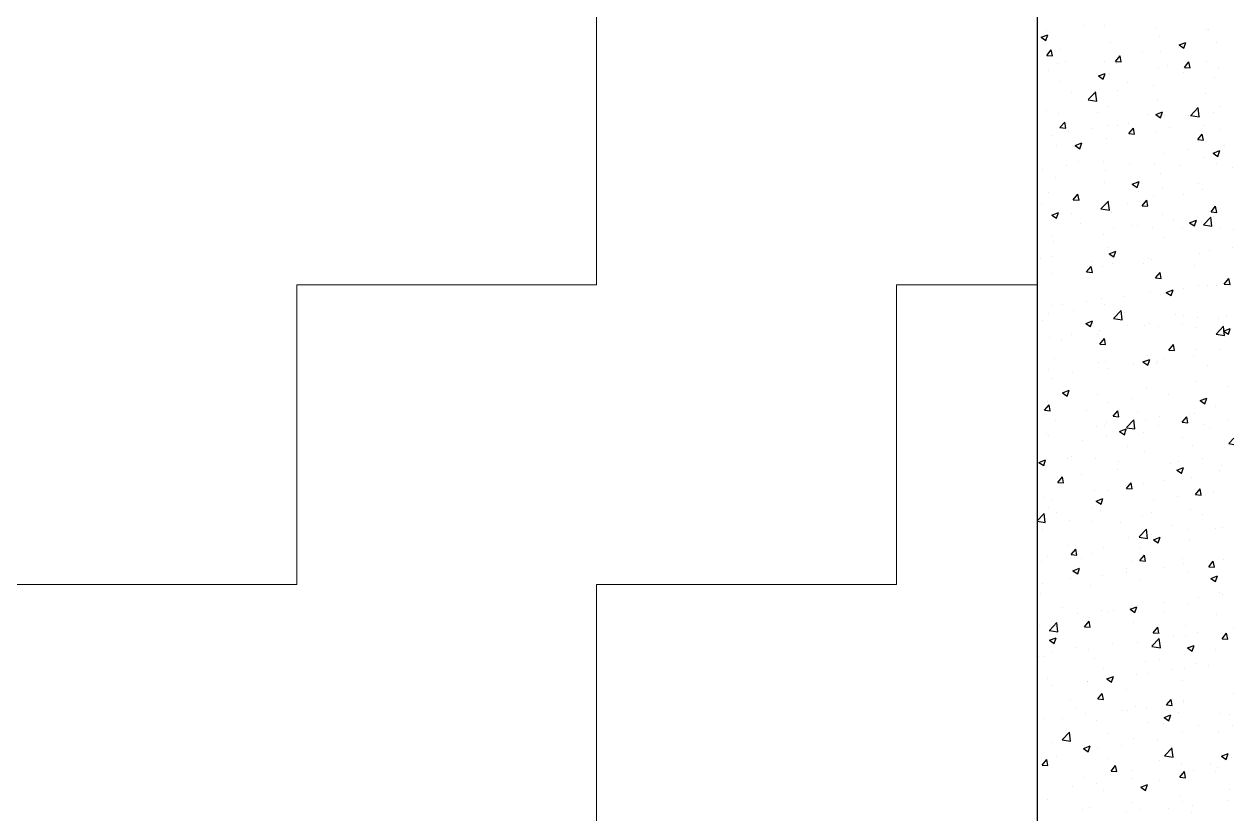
# Model space of a CAD drawing. Header units: millimetres. Extents: x 331487 to 517269, y 198509 to 399936.
# Drawn here: x 446649 to 447909, y 333648 to 334471 of the extents above; entities that cross this region are included whole.
import ezdxf

# ---------------------------------------------------------------- set-up
doc = ezdxf.new("R2010")
doc.units = ezdxf.units.MM
doc.header["$MEASUREMENT"] = 0
doc.layers.add('9th_Column', color=2, linetype='Continuous', lineweight=25)
doc.layers.add('9th_Hatch-4', color=252, linetype='Continuous', lineweight=5)
doc.layers.add('COLUMN', color=6, linetype='Continuous')

msp = doc.modelspace()

# ---------------------------------------------------------------- linework, layer by layer
at = {"layer": '9th_Column'}
msp.add_line((447704.3, 338208.5), (447704.3, 332808.5), dxfattribs=at)
at = {"layer": '9th_Hatch-4', "linetype": 'Continuous'}
for p, q in [((447245.4, 334199.1), (447245.4, 334511.6)), ((446932.9, 334199.1), (447245.4, 334199.1)), ((446932.9, 333886.6), (446932.9, 334199.1)), ((447557.9, 334199.1), (447704.3, 334199.1)), ((447557.9, 333886.6), (447557.9, 334199.1)), ((446620.4, 333886.6), (446932.9, 333886.6)), ((447245.4, 333886.6), (447557.9, 333886.6)), ((447245.4, 333574.1), (447245.4, 333886.6))]:
    msp.add_line(p, q, dxfattribs=at)
at = {"layer": 'COLUMN', "color": 2, "linetype": 'Continuous'}
for p, q in [((447708.6, 334457), (447715.6, 334459.7)), ((447713.6, 334453.7), (447715.6, 334459.7)), ((447714.5, 334464.1), (447714.5, 334464.1)), ((447752.4, 334469.1), (447752.4, 334469.1)), ((447774.5, 334469.6), (447774.5, 334469.6)), ((447827.8, 334467.3), (447827.8, 334467.3)), ((447881.2, 334465), (447881.2, 334465)), ((447882.6, 334464.7), (447882.6, 334464.7)), ((447708.6, 334457), (447713.6, 334453.7)), ((447780.7, 334451.3), (447780.7, 334451.3)), ((447832.1, 334458.3), (447832.1, 334458.3)), ((447852.3, 334449), (447859.3, 334451.7)), ((447852.3, 334449), (447857.3, 334445.6)), ((447857.3, 334445.6), (447859.3, 334451.7)), ((447891.6, 334452), (447891.6, 334452)), ((447714.4, 334438.1), (447719.2, 334443.9)), ((447714.4, 334438.1), (447720.3, 334437.6)), ((447720.3, 334437.6), (447719.2, 334443.9)), ((447728.8, 334443.8), (447728.8, 334443.8)), ((447786.1, 334431.9), (447790.9, 334437.6)), ((447789.2, 334438), (447789.2, 334438)), ((447792.1, 334431.3), (447790.9, 334437.6)), ((447814.2, 334441.3), (447814.2, 334441.3)), ((447833.3, 334442), (447833.3, 334442)), ((447852.1, 334446.3), (447852.1, 334446.3)), ((447716.7, 334422), (447716.7, 334422)), ((447726, 334429.7), (447726, 334429.7)), ((447733.5, 334432.2), (447733.5, 334432.2)), ((447775, 334432), (447775, 334432)), ((447786.1, 334431.9), (447792.1, 334431.4)), ((447786.9, 334429.9), (447786.9, 334429.9)), ((447830.8, 334425), (447830.8, 334425)), ((447840.2, 334427.6), (447840.2, 334427.6)), ((447857.8, 334425.6), (447862.6, 334431.3)), ((447857.8, 334425.6), (447863.8, 334425.1)), ((447863.8, 334425.1), (447862.6, 334431.3)), ((447881.3, 334431.4), (447881.3, 334431.4)), ((447893.6, 334425.4), (447893.6, 334425.4)), ((447727.6, 334410.5), (447727.6, 334410.5)), ((447768.3, 334416.8), (447775.3, 334419.4)), ((447768.3, 334416.8), (447773.3, 334413.4)), ((447773.3, 334413.4), (447775.3, 334419.4)), ((447779.5, 334418), (447779.5, 334418)), ((447798.9, 334410), (447798.9, 334410)), ((447857.3, 334420.1), (447857.3, 334420.1)), ((447889, 334415.2), (447889, 334415.2)), ((447740.6, 334400), (447740.6, 334400)), ((447757.7, 334392.1), (447765.5, 334400.2)), ((447762.9, 334398.6), (447762.9, 334398.6)), ((447766.5, 334390.6), (447765.4, 334400.1)), ((447787.9, 334401.9), (447787.9, 334401.9)), ((447825.8, 334406.8), (447825.8, 334406.8)), ((447880.1, 334398.1), (447880.1, 334398.1)), ((447757.6, 334392), (447766.5, 334390.6)), ((447778.3, 334384.7), (447778.3, 334384.7)), ((447829.6, 334391.7), (447829.6, 334391.7)), ((447864.4, 334375.6), (447872.2, 334383.7)), ((447873.2, 334374.1), (447872.1, 334383.6)), ((447895.5, 334385.1), (447895.5, 334385.1)), ((447714, 334381.1), (447714, 334381.1)), ((447726.3, 334377.2), (447726.3, 334377.2)), ((447767.4, 334378.8), (447767.4, 334378.8)), ((447820.8, 334376.5), (447820.8, 334376.5)), ((447828, 334376.5), (447835, 334379.2)), ((447828, 334376.5), (447833, 334373.1)), ((447832.9, 334373.1), (447835, 334379.2)), ((447837.1, 334375), (447837.1, 334375)), ((447862.6, 334375.7), (447862.6, 334375.7)), ((447864.3, 334375.5), (447873.2, 334374.1)), ((447874.1, 334374.3), (447874.1, 334374.3)), ((447887.7, 334379), (447887.7, 334379)), ((447728.2, 334362.9), (447733.1, 334368.7)), ((447728.2, 334362.9), (447734.2, 334362.4)), ((447734.2, 334362.4), (447733.1, 334368.7)), ((447735.1, 334367.6), (447735.1, 334367.6)), ((447736.6, 334359.1), (447736.6, 334359.1)), ((447761.6, 334362.4), (447761.6, 334362.4)), ((447778.8, 334365), (447778.8, 334365)), ((447788.5, 334365.4), (447788.5, 334365.4)), ((447799.5, 334367.4), (447799.5, 334367.4)), ((447800, 334356.7), (447804.8, 334362.4)), ((447805.9, 334356.1), (447804.8, 334362.4)), ((447828.4, 334358.4), (447828.4, 334358.4)), ((447841.9, 334363.1), (447841.9, 334363.1)), ((447878.9, 334364.8), (447878.9, 334364.8)), ((447895.2, 334360.9), (447895.2, 334360.9)), ((447720.5, 334355), (447720.5, 334355)), ((447744, 334344.2), (447751, 334346.9)), ((447748.9, 334340.9), (447751, 334346.9)), ((447777.1, 334351.4), (447777.1, 334351.4)), ((447800, 334356.7), (447806, 334356.1)), ((447871.7, 334350.4), (447876.5, 334356.1)), ((447871.7, 334350.4), (447877.7, 334349.9)), ((447877.7, 334349.8), (447876.5, 334356.1)), ((447725.1, 334343.9), (447725.1, 334343.9)), ((447744, 334344.2), (447748.9, 334340.9)), ((447836.3, 334336.3), (447836.3, 334336.3)), ((447861.4, 334339.6), (447861.4, 334339.6)), ((447887.7, 334336.2), (447894.7, 334338.9)), ((447887.7, 334336.2), (447892.6, 334332.9)), ((447892.6, 334332.9), (447894.7, 334338.9)), ((447899.2, 334344.6), (447899.2, 334344.6)), ((447735.3, 334323), (447735.3, 334323)), ((447747.5, 334328), (447747.5, 334328)), ((447773.2, 334328), (447773.2, 334328)), ((447800.9, 334325.7), (447800.9, 334325.7)), ((447827.2, 334325.1), (447827.2, 334325.1)), ((447854.3, 334323.5), (447854.3, 334323.5)), ((447877.7, 334331.5), (447877.7, 334331.5)), ((447891.3, 334325.4), (447891.3, 334325.4)), ((447907.6, 334321.2), (447907.6, 334321.2)), ((447710.3, 334319.7), (447710.3, 334319.7)), ((447723.9, 334310.6), (447723.9, 334310.6)), ((447775.8, 334318.1), (447775.8, 334318.1)), ((447833, 334315.4), (447833, 334315.4)), ((447716.4, 334295.4), (447716.4, 334295.4)), ((447774.7, 334305.4), (447774.7, 334305.4)), ((447803.6, 334304), (447810.7, 334306.7)), ((447803.6, 334304), (447808.6, 334300.6)), ((447808.6, 334300.6), (447810.6, 334306.7)), ((447810, 334296.8), (447810, 334296.8)), ((447835.1, 334300.1), (447835.1, 334300.1)), ((447872.9, 334305.1), (447872.9, 334305.1)), ((447876.5, 334298.2), (447876.5, 334298.2)), ((447709, 334283.5), (447709, 334283.5)), ((447742.1, 334287.7), (447746.9, 334293.5)), ((447742.1, 334287.7), (447748.1, 334287.2)), ((447748.1, 334287.2), (447746.9, 334293.4)), ((447746.9, 334288.5), (447746.9, 334288.5)), ((447770.9, 334278.2), (447778.7, 334286.3)), ((447774.6, 334284.8), (447774.6, 334284.8)), ((447779.7, 334276.7), (447778.6, 334286.2)), ((447798.7, 334283.4), (447798.7, 334283.4)), ((447813.8, 334281.4), (447818.7, 334287.2)), ((447819.8, 334280.9), (447818.7, 334287.2)), ((447826, 334291.8), (447826, 334291.8)), ((447857, 334293.4), (447857, 334293.4)), ((447719.6, 334271.7), (447726.6, 334274.4)), ((447719.6, 334271.7), (447724.6, 334268.4)), ((447722.7, 334277.3), (447722.7, 334277.3)), ((447724.6, 334268.4), (447726.6, 334274.4)), ((447728, 334276.9), (447728, 334276.9)), ((447740.3, 334273.4), (447740.3, 334273.4)), ((447770.8, 334278.1), (447779.7, 334276.7)), ((447781.4, 334274.6), (447781.4, 334274.6)), ((447813.8, 334281.4), (447819.8, 334280.9)), ((447834.8, 334272.4), (447834.8, 334272.4)), ((447885.6, 334275.2), (447890.4, 334280.9)), ((447885.6, 334275.2), (447891.6, 334274.6)), ((447888.2, 334270.1), (447888.2, 334270.1)), ((447891.5, 334274.6), (447890.4, 334280.9)), ((447749.1, 334263.4), (447749.1, 334263.4)), ((447783.7, 334257.4), (447783.7, 334257.4)), ((447802.5, 334261.2), (447802.5, 334261.2)), ((447808.8, 334260.7), (447808.8, 334260.7)), ((447824.8, 334258.6), (447824.8, 334258.6)), ((447846.6, 334265.7), (447846.6, 334265.7)), ((447855.9, 334258.9), (447855.9, 334258.9)), ((447863.3, 334263.7), (447870.3, 334266.4)), ((447863.3, 334263.7), (447868.3, 334260.4)), ((447868.3, 334260.4), (447870.3, 334266.4)), ((447875.3, 334265), (447875.3, 334265)), ((447877.6, 334261.6), (447885.4, 334269.7)), ((447877.6, 334261.5), (447886.5, 334260.1)), ((447886.5, 334260.1), (447885.3, 334269.6)), ((447895.2, 334258.4), (447895.2, 334258.4)), ((447720.6, 334249.1), (447720.6, 334249.1)), ((447773.4, 334251.5), (447773.4, 334251.5)), ((447836.8, 334248.4), (447836.8, 334248.4)), ((447909.2, 334256.7), (447909.2, 334256.7)), ((447721.5, 334244), (447721.5, 334244)), ((447778.5, 334238.4), (447778.5, 334238.4)), ((447779.3, 334231.5), (447786.3, 334234.1)), ((447784.3, 334228.1), (447786.3, 334234.1)), ((447883.5, 334234.6), (447883.5, 334234.6)), ((447908.5, 334237.8), (447908.5, 334237.8)), ((447708.1, 334226), (447708.1, 334226)), ((447720.2, 334228.4), (447720.2, 334228.4)), ((447761.5, 334223.8), (447761.5, 334223.8)), ((447779.3, 334231.5), (447784.3, 334228.1)), ((447782.5, 334221.3), (447782.5, 334221.3)), ((447814.9, 334221.5), (447814.9, 334221.5)), ((447820.3, 334226.2), (447820.3, 334226.2)), ((447823.5, 334225.3), (447823.5, 334225.3)), ((447874.1, 334231.7), (447874.1, 334231.7)), ((447720.3, 334210.7), (447720.3, 334210.7)), ((447756, 334212.5), (447760.8, 334218.2)), ((447756, 334212.5), (447762, 334212)), ((447757.4, 334218), (447757.4, 334218)), ((447762, 334212), (447760.8, 334218.2)), ((447772.2, 334218.2), (447772.2, 334218.2)), ((447827.7, 334206.2), (447832.5, 334212)), ((447833.7, 334205.7), (447832.5, 334212)), ((447868.3, 334219.3), (447868.3, 334219.3)), ((447827.7, 334206.2), (447833.7, 334205.7)), ((447857.2, 334195.1), (447857.2, 334195.1)), ((447872.8, 334198.4), (447872.8, 334198.4)), ((447882.2, 334198.4), (447882.2, 334198.4)), ((447891, 334198.8), (447891, 334198.8)), ((447899.4, 334199.9), (447904.3, 334205.7)), ((447899.4, 334199.9), (447905.4, 334199.4)), ((447905.4, 334199.4), (447904.3, 334205.7)), ((447756.1, 334181.8), (447756.1, 334181.8)), ((447771, 334184.9), (447771, 334184.9)), ((447794, 334186.8), (447794, 334186.8)), ((447822.3, 334192), (447822.3, 334192)), ((447832.7, 334188.8), (447832.7, 334188.8)), ((447839, 334191.2), (447846, 334193.9)), ((447839, 334191.2), (447844, 334187.8)), ((447844, 334187.8), (447846, 334193.9)), ((447719, 334177.4), (447719, 334177.4)), ((447731.1, 334178.5), (447731.1, 334178.5)), ((447742, 334172.7), (447742, 334172.7)), ((447774.4, 334178.7), (447774.4, 334178.7)), ((447784.2, 334164.2), (447792, 334172.3)), ((447793, 334162.7), (447791.9, 334172.2)), ((447795.4, 334170.4), (447795.4, 334170.4)), ((447709.7, 334161.5), (447709.7, 334161.5)), ((447716.1, 334168.7), (447716.1, 334168.7)), ((447755, 334158.9), (447762, 334161.6)), ((447755, 334158.9), (447760, 334155.6)), ((447760, 334155.6), (447762, 334161.6)), ((447763.1, 334159.2), (447763.1, 334159.2)), ((447784.1, 334164.1), (447793, 334162.7)), ((447798.4, 334156.8), (447798.4, 334156.8)), ((447816.5, 334157), (447816.5, 334157)), ((447821.1, 334158.7), (447821.1, 334158.7)), ((447848.8, 334168.2), (447848.8, 334168.2)), ((447855.9, 334159), (447855.9, 334159)), ((447856.7, 334166.8), (447856.7, 334166.8)), ((447871.6, 334165.1), (447871.6, 334165.1)), ((447893.8, 334164), (447893.8, 334164)), ((447902.2, 334165.9), (447902.2, 334165.9)), ((447717.8, 334144.2), (447717.8, 334144.2)), ((447740, 334146.8), (447740, 334146.8)), ((447767.7, 334147.4), (447767.7, 334147.4)), ((447769.8, 334151.6), (447769.8, 334151.6)), ((447830.9, 334155.7), (447830.9, 334155.7)), ((447869.9, 334154.7), (447869.9, 334154.7)), ((447890.8, 334147.5), (447899.7, 334146.2)), ((447890.9, 334147.6), (447898.7, 334155.8)), ((447899.7, 334146.2), (447898.6, 334155.7)), ((447898.7, 334150.9), (447905.7, 334153.6)), ((447898.7, 334150.9), (447903.7, 334147.6)), ((447903.7, 334147.6), (447905.7, 334153.6)), ((447704.8, 334139.1), (447704.8, 334139.1)), ((447729.8, 334142.4), (447729.8, 334142.4)), ((447769.9, 334137.3), (447774.7, 334143)), ((447769.9, 334137.3), (447775.8, 334136.7)), ((447775.8, 334136.7), (447774.7, 334143)), ((447841.6, 334131), (447846.4, 334136.7)), ((447847.6, 334130.5), (447846.4, 334136.7)), ((447870.4, 334131.8), (447870.4, 334131.8)), ((447894.9, 334131.8), (447894.9, 334131.8)), ((447722.1, 334121.9), (447722.1, 334121.9)), ((447775.5, 334119.6), (447775.5, 334119.6)), ((447814.7, 334118.7), (447821.7, 334121.4)), ((447814.7, 334118.7), (447819.7, 334115.3)), ((447819.6, 334115.3), (447821.7, 334121.4)), ((447819.9, 334125.4), (447819.9, 334125.4)), ((447829.6, 334119.5), (447829.6, 334119.5)), ((447836.6, 334121.8), (447836.6, 334121.8)), ((447841.6, 334131), (447847.6, 334130.5)), ((447867.5, 334124.5), (447867.5, 334124.5)), ((447716.6, 334110.9), (447716.6, 334110.9)), ((447741.4, 334107.9), (447741.4, 334107.9)), ((447768.5, 334118.4), (447768.5, 334118.4)), ((447778.2, 334111.8), (447778.2, 334111.8)), ((447804.6, 334116.2), (447804.6, 334116.2)), ((447828.9, 334117.3), (447828.9, 334117.3)), ((447882.3, 334115.1), (447882.3, 334115.1)), ((447719.9, 334101.8), (447719.9, 334101.8)), ((447869.2, 334098.5), (447869.2, 334098.5)), ((447730.7, 334086.4), (447737.7, 334089.1)), ((447730.7, 334086.4), (447735.6, 334083.1)), ((447735.6, 334083.1), (447737.7, 334089.1)), ((447767.3, 334085.1), (447767.3, 334085.1)), ((447818.7, 334092.1), (447818.7, 334092.1)), ((447841.2, 334085.1), (447841.2, 334085.1)), ((447874.4, 334078.4), (447881.4, 334081.1)), ((447879.3, 334075.1), (447881.4, 334081.1)), ((447904.3, 334093.4), (447904.3, 334093.4)), ((447712, 334068.3), (447716.8, 334074.1)), ((447712, 334068.3), (447718, 334067.8)), ((447715.1, 334068.5), (447715.1, 334068.5)), ((447715.4, 334077.6), (447715.4, 334077.6)), ((447718, 334067.8), (447716.8, 334074.1)), ((447756, 334068.5), (447756, 334068.5)), ((447778.3, 334076.8), (447778.3, 334076.8)), ((447803.3, 334080.1), (447803.3, 334080.1)), ((447874.4, 334078.4), (447879.3, 334075.1)), ((447890.7, 334072.1), (447890.7, 334072.1)), ((447723.7, 334057.3), (447723.7, 334057.3)), ((447783.7, 334062.1), (447788.6, 334067.8)), ((447783.7, 334062.1), (447789.7, 334061.5)), ((447789.7, 334061.5), (447788.6, 334067.8)), ((447797.4, 334050.2), (447805.2, 334058.3)), ((447806.2, 334048.8), (447805.1, 334058.3)), ((447809.4, 334066.2), (447809.4, 334066.2)), ((447817.5, 334058.8), (447817.5, 334058.8)), ((447832.4, 334062.1), (447832.4, 334062.1)), ((447855.5, 334055.8), (447860.3, 334061.5)), ((447855.5, 334055.8), (447861.5, 334055.3)), ((447861.4, 334055.2), (447860.3, 334061.5)), ((447862.8, 334064), (447862.8, 334064)), ((447868, 334065.2), (447868, 334065.2)), ((447903, 334057.2), (447903, 334057.2)), ((447714.2, 334044.3), (447714.2, 334044.3)), ((447766.1, 334051.8), (447766.1, 334051.8)), ((447774.1, 334052.1), (447774.1, 334052.1)), ((447777.1, 334055.1), (447777.1, 334055.1)), ((447790.3, 334046.2), (447797.3, 334048.9)), ((447790.3, 334046.2), (447795.3, 334042.8)), ((447795.3, 334042.8), (447797.3, 334048.9)), ((447797.4, 334050.1), (447806.2, 334048.8)), ((447814.9, 334045.6), (447814.9, 334045.6)), ((447830.5, 334052.8), (447830.5, 334052.8)), ((447878, 334053.9), (447878, 334053.9)), ((447883.9, 334050.6), (447883.9, 334050.6)), ((447715.8, 334042.1), (447715.8, 334042.1)), ((447751.9, 334037.3), (447751.9, 334037.3)), ((447777, 334040.6), (447777, 334040.6)), ((447856.4, 334040.2), (447856.4, 334040.2)), ((447866.8, 334031.9), (447866.8, 334031.9)), ((447904.1, 334033.6), (447909.3, 334032.8)), ((447904.2, 334033.7), (447909.3, 334039.1)), ((447739.7, 334020.1), (447739.7, 334020.1)), ((447764.9, 334018.5), (447764.9, 334018.5)), ((447798.1, 334030.2), (447798.1, 334030.2)), ((447816.2, 334025.5), (447816.2, 334025.5)), ((447706.3, 334013.9), (447713.3, 334016.6)), ((447706.3, 334013.9), (447711.3, 334010.6)), ((447711.3, 334010.6), (447713.3, 334016.6)), ((447713, 334011), (447713, 334011)), ((447736.1, 334017.7), (447736.1, 334017.7)), ((447788.5, 334006.2), (447788.5, 334006.2)), ((447789.5, 334015.4), (447789.5, 334015.4)), ((447842.9, 334013.2), (447842.9, 334013.2)), ((447850, 334005.9), (447857, 334008.6)), ((447850, 334005.9), (447855, 334002.6)), ((447851.7, 334014.5), (447851.7, 334014.5)), ((447855, 334002.5), (447857, 334008.6)), ((447876.7, 334017.8), (447876.7, 334017.8)), ((447896.3, 334010.9), (447896.3, 334010.9)), ((447725.6, 333997.9), (447725.6, 333997.9)), ((447725.9, 333993.1), (447730.7, 333998.9)), ((447725.9, 333993.1), (447731.9, 333992.6)), ((447731.9, 333992.6), (447730.7, 333998.8)), ((447750.7, 334001.2), (447750.7, 334001.2)), ((447836.3, 333995.2), (447836.3, 333995.2)), ((447865.5, 333998.6), (447865.5, 333998.6)), ((447894.6, 334005.2), (447894.6, 334005.2)), ((447763.7, 333985.2), (447763.7, 333985.2)), ((447777.9, 333985.2), (447777.9, 333985.2)), ((447797.6, 333986.8), (447802.4, 333992.6)), ((447797.6, 333986.8), (447803.6, 333986.3)), ((447803.6, 333986.3), (447802.4, 333992.6)), ((447815, 333992.2), (447815, 333992.2)), ((447869.3, 333980.6), (447874.2, 333986.3)), ((447869.3, 333980.6), (447875.3, 333980)), ((447875.3, 333980), (447874.2, 333986.3)), ((447888.3, 333983.3), (447888.3, 333983.3)), ((447711.7, 333977.7), (447711.7, 333977.7)), ((447719.6, 333975.1), (447719.6, 333975.1)), ((447766, 333973.7), (447773, 333976.3)), ((447766, 333973.7), (447771, 333970.3)), ((447771, 333970.3), (447773, 333976.3)), ((447825.4, 333975.1), (447825.4, 333975.1)), ((447850.4, 333978.4), (447850.4, 333978.4)), ((447704.3, 333953.2), (447711.8, 333960.9)), ((447712.8, 333951.3), (447711.7, 333960.8)), ((447716.7, 333966.6), (447716.7, 333966.6)), ((447724.4, 333961.8), (447724.4, 333961.8)), ((447762.2, 333966.7), (447762.2, 333966.7)), ((447770.1, 333964.3), (447770.1, 333964.3)), ((447813.8, 333959), (447813.8, 333959)), ((447823.4, 333962.1), (447823.4, 333962.1)), ((447864.3, 333965.4), (447864.3, 333965.4)), ((447876.8, 333959.8), (447876.8, 333959.8)), ((447704.3, 333952.6), (447712.8, 333951.3)), ((447710.5, 333944.4), (447710.5, 333944.4)), ((447737.8, 333953.1), (447737.8, 333953.1)), ((447762.5, 333951.9), (447762.5, 333951.9)), ((447791.1, 333950.9), (447791.1, 333950.9)), ((447810.7, 333936.3), (447818.5, 333944.4)), ((447819.5, 333934.8), (447818.4, 333944.3)), ((447844.5, 333948.6), (447844.5, 333948.6)), ((447862, 333943.9), (447862, 333943.9)), ((447890.4, 333945.5), (447890.4, 333945.5)), ((447897.9, 333946.4), (447897.9, 333946.4)), ((447799.1, 333935.6), (447799.1, 333935.6)), ((447810.6, 333936.2), (447819.5, 333934.8)), ((447824.1, 333938.9), (447824.1, 333938.9)), ((447825.7, 333933.4), (447832.7, 333936.1)), ((447825.7, 333933.4), (447830.7, 333930)), ((447830.7, 333930), (447832.7, 333936.1)), ((447832.1, 333935.5), (447832.1, 333935.5)), ((447863.1, 333932.1), (447863.1, 333932.1)), ((447735.9, 333927.3), (447735.9, 333927.3)), ((447739.8, 333917.9), (447744.6, 333923.6)), ((447739.8, 333917.9), (447745.7, 333917.4)), ((447745.7, 333917.4), (447744.6, 333923.6)), ((447761.3, 333918.6), (447761.3, 333918.6)), ((447773.8, 333925.5), (447773.8, 333925.5)), ((447811.5, 333911.6), (447816.3, 333917.4)), ((447812.6, 333925.7), (447812.6, 333925.7)), ((447817.5, 333911.1), (447816.3, 333917.4)), ((447709.3, 333911.1), (447709.3, 333911.1)), ((447715.5, 333915.5), (447715.5, 333915.5)), ((447750.2, 333913.5), (447750.2, 333913.5)), ((447803.5, 333911.2), (447803.5, 333911.2)), ((447811.5, 333911.6), (447817.5, 333911.1)), ((447835.7, 333904.5), (447835.7, 333904.5)), ((447856.1, 333913.5), (447856.1, 333913.5)), ((447856.9, 333909), (447856.9, 333909)), ((447883.2, 333905.3), (447888, 333911.1)), ((447883.2, 333905.3), (447889.2, 333904.8)), ((447889.2, 333904.8), (447888, 333911.1)), ((447898.8, 333912.8), (447898.8, 333912.8)), ((447739.5, 333893.5), (447739.5, 333893.5)), ((447741.7, 333901.1), (447748.7, 333903.8)), ((447741.7, 333901.1), (447746.7, 333897.8)), ((447746.7, 333897.8), (447748.7, 333903.8)), ((447772.8, 333896.2), (447772.8, 333896.2)), ((447797.8, 333903.5), (447797.8, 333903.5)), ((447797.8, 333899.5), (447797.8, 333899.5)), ((447811.4, 333892.4), (447811.4, 333892.4)), ((447861.9, 333898.8), (447861.9, 333898.8)), ((447885.4, 333893.1), (447892.4, 333895.8)), ((447885.4, 333893.1), (447890.4, 333889.8)), ((447890.4, 333889.8), (447892.4, 333895.8)), ((447709.6, 333887.9), (447709.6, 333887.9)), ((447760, 333885.3), (447760, 333885.3)), ((447708.1, 333877.8), (447708.1, 333877.8)), ((447836, 333868.5), (447836, 333868.5)), ((447872.5, 333873.3), (447872.5, 333873.3)), ((447894.3, 333878.5), (447894.3, 333878.5)), ((447897.6, 333876.6), (447897.6, 333876.6)), ((447730.7, 333862.4), (447730.7, 333862.4)), ((447746.5, 333856.7), (447746.5, 333856.7)), ((447771.5, 333860), (447771.5, 333860)), ((447777.6, 333858.5), (447777.6, 333858.5)), ((447784.1, 333860.1), (447784.1, 333860.1)), ((447801.4, 333860.9), (447808.4, 333863.6)), ((447801.4, 333860.9), (447806.3, 333857.5)), ((447806.3, 333857.5), (447808.4, 333863.6)), ((447809.4, 333865), (447809.4, 333865)), ((447810.2, 333859.1), (447810.2, 333859.1)), ((447837.5, 333857.9), (447837.5, 333857.9)), ((447860.7, 333865.5), (447860.7, 333865.5)), ((447890.8, 333855.6), (447890.8, 333855.6)), ((447706.9, 333844.5), (447706.9, 333844.5)), ((447717.2, 333838.8), (447725, 333847)), ((447719.3, 333848.5), (447719.3, 333848.5)), ((447726, 333837.4), (447724.9, 333846.9)), ((447751.8, 333848.9), (447751.8, 333848.9)), ((447753.6, 333842.7), (447758.5, 333848.4)), ((447753.6, 333842.7), (447759.6, 333842.1)), ((447759.6, 333842.1), (447758.5, 333848.4)), ((447758.8, 333852), (447758.8, 333852)), ((447805.2, 333846.7), (447805.2, 333846.7)), ((447825.4, 333836.4), (447830.2, 333842.1)), ((447831.3, 333835.9), (447830.2, 333842.1)), ((447858.5, 333844.4), (447858.5, 333844.4)), ((447909.1, 333842.2), (447909.1, 333842.2)), ((447717.1, 333838.8), (447726, 333837.4)), ((447717.4, 333828.6), (447724.4, 333831.3)), ((447722.3, 333825.3), (447724.3, 333831.3)), ((447824, 333822.3), (447831.7, 333830.4)), ((447825.4, 333836.4), (447831.4, 333835.9)), ((447832.8, 333820.8), (447831.7, 333830.3)), ((447846.2, 333833.9), (447846.2, 333833.9)), ((447859.5, 333832.2), (447859.5, 333832.2)), ((447871.3, 333837.2), (447871.3, 333837.2)), ((447897.1, 333830.1), (447901.9, 333835.9)), ((447897.1, 333830.1), (447903.1, 333829.6)), ((447903.1, 333829.6), (447901.9, 333835.9)), ((447717.4, 333828.6), (447722.3, 333825.3)), ((447720.2, 333817.3), (447720.2, 333817.3)), ((447745.2, 333820.6), (447745.2, 333820.6)), ((447757.6, 333818.8), (447757.6, 333818.8)), ((447783.1, 333825.6), (447783.1, 333825.6)), ((447808.9, 333825.8), (447808.9, 333825.8)), ((447823.9, 333822.2), (447832.8, 333820.8)), ((447861.1, 333820.6), (447868.1, 333823.3)), ((447861.1, 333820.6), (447866, 333817.3)), ((447866, 333817.3), (447868.1, 333823.3)), ((447890.2, 333818.9), (447890.2, 333818.9)), ((447705.7, 333811.3), (447705.7, 333811.3)), ((447710.8, 333811.5), (447710.8, 333811.5)), ((447764.2, 333809.3), (447764.2, 333809.3)), ((447817.6, 333807), (447817.6, 333807)), ((447831.8, 333808.9), (447831.8, 333808.9)), ((447870.9, 333804.8), (447870.9, 333804.8)), ((447773.5, 333798.9), (447773.5, 333798.9)), ((447777, 333788.4), (447784, 333791)), ((447782, 333785), (447784, 333791)), ((447807.7, 333792.5), (447807.7, 333792.5)), ((447819.9, 333794.5), (447819.9, 333794.5)), ((447845, 333797.7), (447845, 333797.7)), ((447858.2, 333798.9), (447858.2, 333798.9)), ((447882.8, 333802.7), (447882.8, 333802.7)), ((447715.2, 333788.8), (447715.2, 333788.8)), ((447718.9, 333781.2), (447718.9, 333781.2)), ((447756.4, 333785.5), (447756.4, 333785.5)), ((447756.8, 333786.1), (447756.8, 333786.1)), ((447777, 333788.4), (447782, 333785)), ((447855.8, 333786.9), (447855.8, 333786.9)), ((447704.5, 333778), (447704.5, 333778)), ((447739.2, 333766.9), (447739.2, 333766.9)), ((447767.5, 333767.5), (447772.3, 333773.2)), ((447767.5, 333767.5), (447773.5, 333766.9)), ((447773.5, 333766.9), (447772.3, 333773.2)), ((447797.5, 333776.9), (447797.5, 333776.9)), ((447839.2, 333761.2), (447844.1, 333766.9)), ((447845.2, 333760.6), (447844.1, 333766.9)), ((447909, 333773.1), (447909, 333773.1)), ((447744.7, 333758.2), (447744.7, 333758.2)), ((447793.6, 333755), (447793.6, 333755)), ((447798.1, 333755.9), (447798.1, 333755.9)), ((447806.5, 333759.2), (447806.5, 333759.2)), ((447818.6, 333758.3), (447818.6, 333758.3)), ((447839.2, 333761.2), (447845.2, 333760.7)), ((447851.5, 333753.7), (447851.5, 333753.7)), ((447856.5, 333763.3), (447856.5, 333763.3)), ((447857, 333765.6), (447857, 333765.6)), ((447712.4, 333747), (447712.4, 333747)), ((447730.5, 333746.7), (447730.5, 333746.7)), ((447755.2, 333752.2), (447755.2, 333752.2)), ((447765.8, 333744.8), (447765.8, 333744.8)), ((447819.2, 333742.5), (447819.2, 333742.5)), ((447835.7, 333741.9), (447835.7, 333741.9)), ((447836.7, 333748.1), (447843.7, 333750.8)), ((447836.7, 333748.1), (447841.7, 333744.7)), ((447841.7, 333744.7), (447843.7, 333750.8)), ((447894, 333751.9), (447894, 333751.9)), ((447904.8, 333751.4), (447904.8, 333751.4)), ((447730.5, 333724.9), (447738.3, 333733)), ((447739.3, 333723.4), (447738.2, 333732.9)), ((447777.3, 333731.9), (447777.3, 333731.9)), ((447855.8, 333732.3), (447855.8, 333732.3)), ((447872.6, 333740.2), (447872.6, 333740.2)), ((447893.4, 333732.2), (447893.4, 333732.2)), ((447907.7, 333739.8), (447907.7, 333739.8)), ((447719, 333721.9), (447719, 333721.9)), ((447730.4, 333724.8), (447739.3, 333723.4)), ((447752.7, 333715.8), (447759.7, 333718.5)), ((447752.7, 333715.8), (447757.7, 333712.5)), ((447754, 333718.9), (447754, 333718.9)), ((447757.7, 333712.5), (447759.7, 333718.5)), ((447767.3, 333715.6), (447767.3, 333715.6)), ((447792.3, 333718.9), (447792.3, 333718.9)), ((447805.3, 333725.9), (447805.3, 333725.9)), ((447830.2, 333723.9), (447830.2, 333723.9)), ((447837.2, 333708.3), (447845, 333716.5)), ((447846, 333706.9), (447844.9, 333716.4)), ((447709.7, 333698.5), (447714.5, 333704.3)), ((447715.6, 333698), (447714.5, 333704.2)), ((447724.8, 333707.4), (447724.8, 333707.4)), ((447778.2, 333705.1), (447778.2, 333705.1)), ((447831.6, 333702.9), (447831.6, 333702.9)), ((447837.1, 333708.2), (447846, 333706.9)), ((447896.4, 333707.8), (447903.4, 333710.5)), ((447896.4, 333707.8), (447901.4, 333704.5)), ((447901.4, 333704.5), (447903.4, 333710.5)), ((447906.5, 333706.5), (447906.5, 333706.5)), ((447709.7, 333698.5), (447715.6, 333698)), ((447781.4, 333692.2), (447786.2, 333698)), ((447781.4, 333692.2), (447787.4, 333691.7)), ((447787.4, 333691.7), (447786.2, 333698)), ((447804.1, 333692.6), (447804.1, 333692.6)), ((447853.1, 333686), (447857.9, 333691.7)), ((447854.6, 333699), (447854.6, 333699)), ((447859.1, 333685.4), (447857.9, 333691.7)), ((447867.1, 333692.7), (447867.1, 333692.7)), ((447885, 333700.6), (447885, 333700.6)), ((447889.9, 333692.2), (447889.9, 333692.2)), ((447892.1, 333696), (447892.1, 333696)), ((447752.7, 333685.6), (447752.7, 333685.6)), ((447766, 333679.4), (447766, 333679.4)), ((447803.9, 333684.4), (447803.9, 333684.4)), ((447812.4, 333675.6), (447819.4, 333678.3)), ((447817.4, 333672.2), (447819.4, 333678.3)), ((447831.5, 333682.2), (447831.5, 333682.2)), ((447853.1, 333686), (447859.1, 333685.4)), ((447741, 333676.1), (447741, 333676.1)), ((447773.2, 333672.2), (447773.2, 333672.2)), ((447812.4, 333675.6), (447817.4, 333672.2)), ((447853.4, 333665.8), (447853.4, 333665.8)), ((447905.3, 333673.2), (447905.3, 333673.2)), ((447705.3, 333656.3), (447705.3, 333656.3)), ((447714.9, 333662.2), (447714.9, 333662.2)), ((447751.5, 333652.3), (447751.5, 333652.3)), ((447758.7, 333654), (447758.7, 333654)), ((447802.9, 333659.3), (447802.9, 333659.3)), ((447840.8, 333653.3), (447840.8, 333653.3)), ((447855.5, 333660.3), (447855.5, 333660.3)), ((447865.8, 333656.6), (447865.8, 333656.6)), ((447903.7, 333661.6), (447903.7, 333661.6)), ((447797.2, 333650.3), (447797.2, 333650.3)), ((447812.1, 333651.8), (447812.1, 333651.8)), ((447865.5, 333649.5), (447865.5, 333649.5))]:
    msp.add_line(p, q, dxfattribs=at)

doc.saveas('drawing.dxf')
